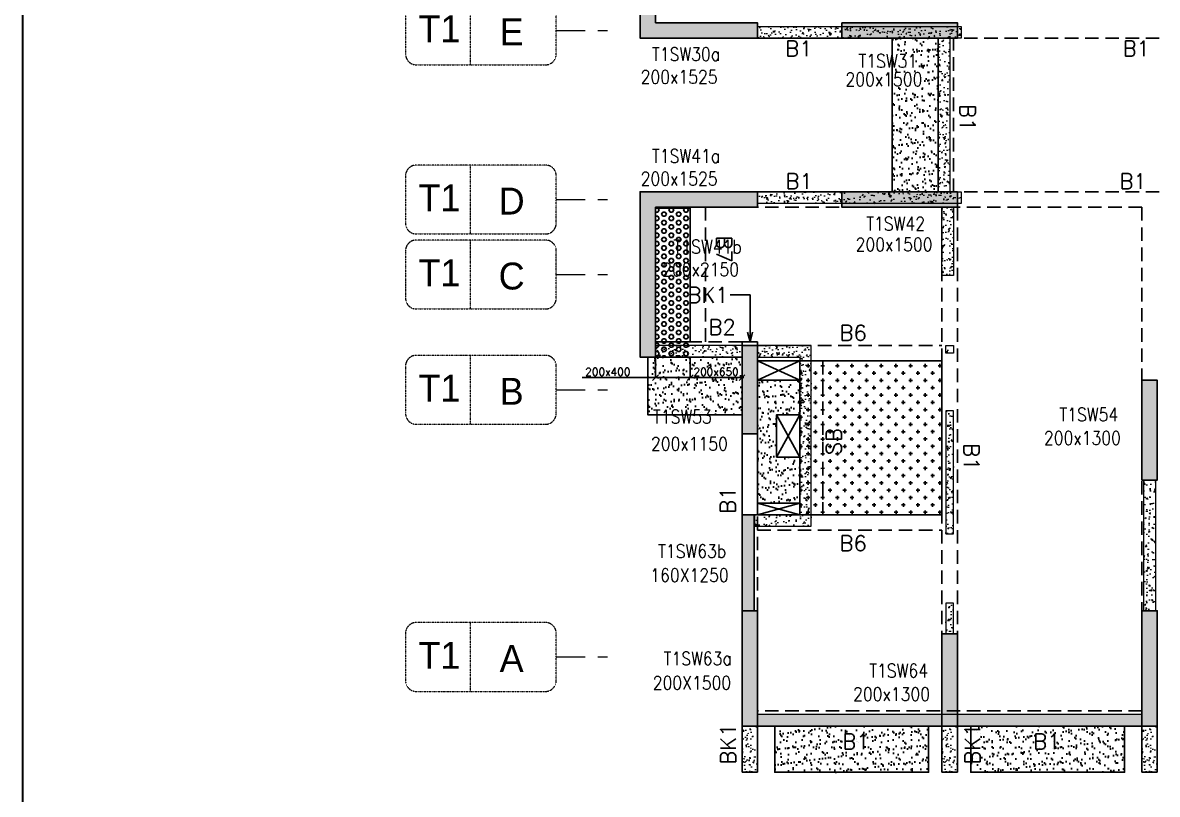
# Model space of a CAD drawing. Header units: millimetres. Extents: x 1078357 to 2594950, y -4969473 to -4636555.
# Drawn here: x 2156001 to 2170755, y -4674939 to -4664903 of the extents above; entities that cross this region are included whole.
import ezdxf
from ezdxf.enums import TextEntityAlignment as Align

# ---------------------------------------------------------------- set-up
doc = ezdxf.new("R2010")
doc.units = ezdxf.units.MM
doc.header["$PDMODE"] = 35
for name, pattern in [('CENTER', [2, 1.25, -0.25, 0.25, -0.25]), ('CONTINOUS', [0]), ('DGN STYLE 7', [8.34, 3.75, -1.67, 1.25, -1.67]), ('HIDDEN', [0.375, 0.25, -0.125]), ('New Retail block$0$CONTINOUS', [0])]:
    doc.linetypes.add(name, pattern=pattern)
doc.layers.get('0').update_dxf_attribs({"lineweight": 0})
doc.layers.get('Defpoints').update_dxf_attribs({"lineweight": 0})
for name, color, linetype, lineweight in [('A-_ANOTDIMA_D-', 6, 'Continuous', 13), ('A-_ANOTGRID_E-', 8, 'DGN STYLE 7', 13), ('Boundary', 40, 'Continuous', 30), ('COL. NO.', 30, 'Continuous', 25), ('COL. SIZE', 7, 'Continuous', 25), ('DIM', 9, 'Continuous', 25), ('GRID LINE', 8, 'Continuous', 0), ('HATCH', 8, 'Continuous', 30), ('S-NON STR RCC WALL', 8, 'Continuous', 0)]:
    doc.layers.add(name, color=color, linetype=linetype, lineweight=lineweight)
for name, color, linetype in [('B-200x325', 201, 'HIDDEN'), ('B-200x375', 41, 'HIDDEN'), ('B-200x400', 44, 'HIDDEN'), ('B-200x650', 241, 'HIDDEN'), ('B-300xSLAB THK.', 151, 'Continuous'), ('BK1-200x650', 241, 'HIDDEN'), ('DC BEAM NO.', 7, 'Continuous'), ('DROP SLAB', 8, 'Continuous'), ('S-COLUMN_SHEAR WALL', 1, 'Continuous'), ('S-PROJECTION', 54, 'New Retail block$0$CONTINOUS'), ('SLAB FOLD', 8, 'Continuous')]:
    doc.layers.add(name, color=color, linetype=linetype)
doc.styles.add('Roman', font='romans')
doc.styles.add('ROMANS', font='romans.shx', dxfattribs={"width": 0.85})
doc.styles.get("Standard").update_dxf_attribs({"font": 'Adani Regular.ttf', "height": 500})
doc.dimstyles.new('HARESH', dxfattribs={"dimtxt": 150, "dimasz": 75, "dimexe": 0, "dimexo": 0, "dimgap": 25, "dimtad": 1, "dimdec": 0, "dimdsep": 46, "dimtxsty": 'Roman', "dimblk": 'OBLIQUE', "dimcen": 225, "dimdle": 25, "dimclrd": 2, "dimclre": 2, "dimclrt": 7, "dimadec": 8, "dimazin": 1, "dimtfac": 1, "dimtdec": 0, "dimtmove": 0, "dimatfit": 0, "dimfxl": 1, "dimlwd": -1, "dimlwe": -1, "dimarcsym": 0})
pattern_1 = [(50, (-4174040.86, 23111537.25), (182.184669, -15.9390855), [19.05, -209.55]), (355, (-4174040.86, 23111537.25), (-35.2434214, 191.0568452), [15.24, -167.6405842]), (100.4514447, (-4174025.68, 23111535.92), (146.9412471, 175.1177519), [16.1900088, -178.0902446]), (46.1842, (-4174040.86, 23111588.05), (271.0790409, -42.042328), [28.575, -314.325]), (96.6355576, (-4174018.27, 23111584.54), (237.404134, 247.4261246), [24.2850231, -267.1356082]), (351.1841512, (-4174040.86, 23111588.05), (237.404134, 247.4261246), [22.859967, -251.459732]), (21, (-4174015.46, 23111575.35), (151.6143913, -102.2651982), [19.05, -209.55]), (326, (-4174015.46, 23111575.35), (61.8020283, 184.1879661), [15.24, -167.64]), (71.451445, (-4174002.83, 23111566.83), (213.4164193, 81.9227689), [16.1900088, -178.0899376]), (37.5, (-4174040.86, 23111537.25), (3.08860325, 84.55503887), [0, -165.608, 0, -170.18, 0, -168.275]), (7.5, (-4174040.86, 23111537.25), (66.8196625, 100.18057482), [0, -97.028, 0, -161.798, 0, -64.135]), (327.5, (-4174097.5, 23111537.25), (135.59059517, -5.728744), [0, -63.5, 0, -198.12, 0, -262.89]), (317.5, (-4174122.9, 23111537.25), (148.1291814, 25.42649103), [0, -82.55, 0, -131.572, 0, -186.69])]

# ---------------------------------------------------------------- blocks, each defined once
blk = doc.blocks.new('_Oblique')
at = {"color": 0, "linetype": 'ByBlock', "lineweight": -2}
blk.add_line((-0.5, -0.5), (0.5, 0.5), dxfattribs=at)
blk = doc.blocks.new('*D1584')
at = {"layer": 'Defpoints', "color": 0, "ltscale": 700, "transparency": 16777216}
for p in [(2164230, -4669253, 0), (2164680, -4669253, 0), (2164230, -4669519)]:
    blk.add_point(p, dxfattribs=at)
at = {"layer": 'DIM', "color": 2, "ltscale": 700, "transparency": 16777216}
for p, q in [((2164230, -4669253), (2164230, -4669519)), ((2164680, -4669253), (2164680, -4669519)), ((2163274, -4669519), (2164230, -4669519)), ((2164230, -4669519), (2164155, -4669519)), ((2164680, -4669519), (2164230, -4669519)), ((2164680, -4669519), (2164230, -4669519)), ((2164680, -4669519), (2164755, -4669519))]:
    blk.add_line(p, q, dxfattribs=at)
at = {"layer": 'DIM', "color": 2, "ltscale": 700, "transparency": 16777216, "xscale": 75, "yscale": 75, "zscale": 75}
blk.add_blockref('_Oblique', (2164230, -4669519), dxfattribs=at)
at = {"layer": 'DIM', "color": 2, "ltscale": 700, "transparency": 16777216, "xscale": 75, "yscale": 75, "zscale": 75, "rotation": 180}
blk.add_blockref('_Oblique', (2164680, -4669519), dxfattribs=at)
at = {"layer": 'DIM', "color": 7, "ltscale": 700, "transparency": 16777216, "insert": (2163610, -4669444), "char_height": 150, "attachment_point": 5, "style": 'Roman'}
blk.add_mtext('{\\H0.666667x;200x400}', dxfattribs=at)
blk = doc.blocks.new('*D1585')
at = {"layer": 'Defpoints', "color": 0, "ltscale": 700, "transparency": 16777216}
for p in [(2164680, -4669253), (2165355, -4669253, 0), (2165355, -4669519)]:
    blk.add_point(p, dxfattribs=at)
at = {"layer": 'DIM', "color": 2, "ltscale": 700, "transparency": 16777216}
for p, q in [((2164680, -4669253), (2164680, -4669519)), ((2165355, -4669253), (2165355, -4669519)), ((2164655, -4669519), (2165380, -4669519))]:
    blk.add_line(p, q, dxfattribs=at)
at = {"layer": 'DIM', "color": 2, "ltscale": 700, "transparency": 16777216, "xscale": 75, "yscale": 75, "zscale": 75, "rotation": 180}
blk.add_blockref('_Oblique', (2164680, -4669519), dxfattribs=at)
at = {"layer": 'DIM', "color": 2, "ltscale": 700, "transparency": 16777216, "xscale": 75, "yscale": 75, "zscale": 75}
blk.add_blockref('_Oblique', (2165355, -4669519), dxfattribs=at)
at = {"layer": 'DIM', "color": 7, "ltscale": 700, "transparency": 16777216, "insert": (2165017, -4669444), "char_height": 150, "attachment_point": 5, "style": 'Roman'}
blk.add_mtext('{\\H0.666667x;200x650}', dxfattribs=at)
blk = doc.blocks.new('G$CD63B60BD')
at = {"layer": 'COL. NO.', "linetype": 'Continuous', "style": 'ROMANS', "width": 0.85}
for s, p in [('T1SW30a', (-1171, 8653, -320)), ('T1SW31', (1514, 8565, -320)), ('T1SW41a', (-1171, 7329, -320)), ('T1SW42', (1615, 6449, -320)), ('T1SW41b', (-891, 6149, -320)), ('T1SW54', (4127, 3966, -320)), ('T1SW53', (-1158, 3938, -320)), ('T1SW63b', (-1092, 2189, 0)), ('T1SW63a', (-1020, 792, 0)), ('T1SW64', (1654, 634, -320))]:
    blk.add_text(s, height=175, dxfattribs=at).set_placement(p)
at = {"layer": 'COL. SIZE', "linetype": 'Continuous', "style": 'ROMANS', "width": 0.85}
for s, p in [('200x1525', (-1318, 8357, -320)), ('200x1500', (1345, 8325, -320)), ('200x1525', (-1318, 7033, -320)), ('200x1500', (1477, 6177, -320)), ('200x2150', (-1039, 5853, -320)), ('200x1300', (3926, 3661, -320)), ('200x1150', (-1184, 3585, -320)), ('160X1250', (-1193, 1876, 0)), ('200X1500', (-1161, 475, 0)), ('200x1300', (1444, 329, -320))]:
    blk.add_text(s, height=175, dxfattribs=at).set_placement(p)
blk = doc.blocks.new('Tower grid nomenclature-ex')
at = {"layer": 'A-_ANOTGRID_E-'}
blk.add_lwpolyline([(-1250, -600), (1750, -600, 0.414214), (2000, -350), (2000, 750, 0.414214), (1750, 1000), (-1250, 1000, 0.414214), (-1500, 750), (-1500, -350, 0.414214)], format="xyb", close=True, dxfattribs=at)
blk.add_lwpolyline([(0, 1000), (0, -600)], dxfattribs=at)
at = {"layer": 'A-_ANOTGRID_E-', "flags": 8}
for p in [(-1235, 400), (1788, 400)]:
    blk.add_attdef('GRID', text='', height=625, dxfattribs=at).set_placement(p, align=Align.MIDDLE_CENTER)
blk = doc.blocks.new('T1')
at = {"layer": 'GRID LINE', "linetype": 'DGN STYLE 7', "ltscale": 100, "elevation": 0}
for points in [[(37120, -40093), (37927, -40093)], [(37120, -42293), (37927, -42293)], [(37120, -43268), (37927, -43268)], [(37120, -44768), (37927, -44768)], [(37120, -48243), (37927, -48243)]]:
    blk.add_lwpolyline(points, dxfattribs=at)
at = {"layer": 'GRID LINE'}
ref = blk.add_blockref('Tower grid nomenclature-ex', (36000, -40205, 0), dxfattribs=dict(at, xscale=0.56, yscale=0.56, zscale=0.56))
ref.add_attrib('GRID', 'E', dxfattribs={"layer": 'A-_ANOTGRID_E-', "height": 350}).set_placement((36540, -40113, 0), align=Align.MIDDLE_CENTER)
ref.add_attrib('GRID', 'T1', dxfattribs={"layer": 'A-_ANOTGRID_E-', "height": 350}).set_placement((35601, -40072, 0), align=Align.MIDDLE_CENTER)
ref = blk.add_blockref('Tower grid nomenclature-ex', (36000, -42405, 0), dxfattribs=dict(at, xscale=0.56, yscale=0.56, zscale=0.56))
ref.add_attrib('GRID', 'D', dxfattribs={"layer": 'A-_ANOTGRID_E-', "height": 350}).set_placement((36540, -42313, 0), align=Align.MIDDLE_CENTER)
ref.add_attrib('GRID', 'T1', dxfattribs={"layer": 'A-_ANOTGRID_E-', "height": 350}).set_placement((35601, -42272, 0), align=Align.MIDDLE_CENTER)
ref = blk.add_blockref('Tower grid nomenclature-ex', (36000, -43380, 0), dxfattribs=dict(at, xscale=0.56, yscale=0.56, zscale=0.56))
ref.add_attrib('GRID', 'C', dxfattribs={"layer": 'A-_ANOTGRID_E-', "height": 350}).set_placement((36540, -43288, 0), align=Align.MIDDLE_CENTER)
ref.add_attrib('GRID', 'T1', dxfattribs={"layer": 'A-_ANOTGRID_E-', "height": 350}).set_placement((35601, -43247, 0), align=Align.MIDDLE_CENTER)
ref = blk.add_blockref('Tower grid nomenclature-ex', (36000, -44880, 0), dxfattribs=dict(at, xscale=0.56, yscale=0.56, zscale=0.56))
ref.add_attrib('GRID', 'B', dxfattribs={"layer": 'A-_ANOTGRID_E-', "height": 350}).set_placement((36540, -44788, 0), align=Align.MIDDLE_CENTER)
ref.add_attrib('GRID', 'T1', dxfattribs={"layer": 'A-_ANOTGRID_E-', "height": 350}).set_placement((35601, -44747, 0), align=Align.MIDDLE_CENTER)
ref = blk.add_blockref('Tower grid nomenclature-ex', (36000, -48355, 0), dxfattribs=dict(at, xscale=0.56, yscale=0.56, zscale=0.56))
ref.add_attrib('GRID', 'A', dxfattribs={"layer": 'A-_ANOTGRID_E-', "height": 350}).set_placement((36540, -48263, 0), align=Align.MIDDLE_CENTER)
ref.add_attrib('GRID', 'T1', dxfattribs={"layer": 'A-_ANOTGRID_E-', "height": 350}).set_placement((35601, -48222, 0), align=Align.MIDDLE_CENTER)

msp = doc.modelspace()

# ---------------------------------------------------------------- hatches: boundary and pattern name
at = {"layer": 'DROP SLAB'}
h = msp.add_hatch(dxfattribs=at)
h.set_pattern_fill('CROSS', color=8, scale=15, angle=0.03079)
h.set_pattern_definition([(180.03079016, (-12071309.27, 56219745.77), (-95.19879988, -95.30117261), [47.625, -142.875]), (270.03079016, (-12071333.09, 56219769.57), (95.30117261, -95.19879988), [47.625, -142.875])])
h.paths.add_polyline_path([(2166104.6, -4669302.5), (2167954.6, -4669302.5), (2167954.6, -4671302.3), (2166104.6, -4671302.3)])
at = {"layer": 'HATCH'}
h = msp.add_hatch(dxfattribs=at)
h.set_pattern_fill('AR-SAND', color=8, scale=3, angle=179.97015)
h.set_pattern_definition([(37.4701541, (-1749778.22, 14016186.82), (-4.72361136, 146.8264517), [0, -115.824, 0, -129.54, 0, -123.825]), (7.4701541, (-1749778.22, 14016186.82), (134.9689868, 214.9772528), [0, -62.484, 0, -104.394, 0, -40.005]), (327.4701541, (-1749871.94, 14016186.87), (237.2979035, 0.3075449), [0, -38.1, 0, -137.16, 0, -179.07]), (317.4701541, (-1749871.94, 14016186.87), (229.1017424, 66.759465), [0, -19.05, 0, -89.916, 0, -102.87])])
h.paths.add_polyline_path([(2167905, -4665102.6), (2167305, -4665102.6), (2167305, -4667102.6), (2167905, -4667102.6)])
h = msp.add_hatch(dxfattribs=at)
h.set_pattern_fill('AR-SAND', color=8, scale=3, angle=179.97015)
h.set_pattern_definition([(37.4701541, (-1760278.33, 14013436.91), (-4.72361136, 146.8264517), [0, -115.824, 0, -129.54, 0, -123.825]), (7.4701541, (-1760278.33, 14013436.9), (134.9689868, 214.9772528), [0, -62.484, 0, -104.394, 0, -40.005]), (327.4701541, (-1760372.05, 14013436.96), (237.2979035, 0.3075449), [0, -38.1, 0, -137.16, 0, -179.07]), (317.4701541, (-1760372.05, 14013436.96), (229.1017424, 66.759465), [0, -19.05, 0, -89.916, 0, -102.87])])
h.paths.add_polyline_path([(2165354.9, -4669252.5), (2164129.6, -4669252.5), (2164129.6, -4670002.5), (2165354.9, -4670002.5)])
h = msp.add_hatch(dxfattribs=at)
h.set_pattern_fill('AR-SAND', color=8, scale=3, angle=180.02985)
h.set_pattern_definition([(37.47015413, (-2856278.36, 18697456.11), (-4.72361136, 146.8264517), [0, -115.824, 0, -129.54, 0, -123.825]), (7.4701541, (-2856278.36, 18697456.11), (134.9689868, 214.9772528), [0, -62.484, 0, -104.394, 0, -40.005]), (327.4701541, (-2856372.09, 18697456.16), (237.2979035, 0.3075449), [0, -38.1, 0, -137.16, 0, -179.07]), (317.4701541, (-2856372.09, 18697456.16), (229.1017424, 66.759465), [0, -19.05, 0, -89.916, 0, -102.87])])
h.paths.add_polyline_path([(2165554.6, -4671152.5), (2166104.6, -4671152.5), (2166104.6, -4670552.5), (2165804.6, -4670552.5), (2165804.6, -4670002.5), (2166104.6, -4670002.6), (2166104.6, -4669552.5), (2165554.6, -4669552.5)])
h = msp.add_hatch(dxfattribs=at)
h.set_pattern_fill('AR-SAND', color=8, scale=3, angle=179.97015)
h.set_pattern_definition([(37.47015413, (-2849752.94, 18697456.1), (-4.72361136, 146.8264517), [0, -115.824, 0, -129.54, 0, -123.825]), (7.4701541, (-2849752.94, 18697456.1), (134.9689868, 214.9772528), [0, -62.484, 0, -104.394, 0, -40.005]), (327.4701541, (-2849846.67, 18697456.14), (237.2979035, 0.3075449), [0, -38.1, 0, -137.16, 0, -179.07]), (317.4701541, (-2849846.67, 18697456.14), (229.1017424, 66.759465), [0, -19.05, 0, -89.916, 0, -102.87])])
h.paths.add_polyline_path([(2167780, -4674052.5), (2165780, -4674052.5), (2165780, -4674652.5), (2167780, -4674652.5)])
h = msp.add_hatch(dxfattribs=at)
h.set_pattern_fill('AR-SAND', color=8, scale=3, angle=179.97015)
h.set_pattern_definition([(37.47015413, (-2852302.94, 18697456.1), (-4.72361136, 146.8264517), [0, -115.824, 0, -129.54, 0, -123.825]), (7.4701541, (-2852302.94, 18697456.1), (134.9689868, 214.9772528), [0, -62.484, 0, -104.394, 0, -40.005]), (327.4701541, (-2852396.67, 18697456.14), (237.2979035, 0.3075449), [0, -38.1, 0, -137.16, 0, -179.07]), (317.4701541, (-2852396.67, 18697456.14), (229.1017424, 66.759465), [0, -19.05, 0, -89.916, 0, -102.87])])
h.paths.add_polyline_path([(2170330, -4674052.5), (2168330, -4674052.5), (2168330, -4674652.5), (2170330, -4674652.5)])
at = {"layer": 'S-COLUMN_SHEAR WALL', "lineweight": 25, "extrusion": (1.00316e-06, 1.91639e-11, 1)}
h = msp.add_hatch(color=1, dxfattribs=at)
h.dxf.hatch_style = 1
h.paths.add_polyline_path([(2164229.6, -4664902.5), (2165554.6, -4664902.5), (2165554.6, -4665102.5), (2164029.6, -4665102.5), (2164029.6, -4662952.5), (2164229.6, -4662952.5)])
at = {"layer": 'S-COLUMN_SHEAR WALL', "lineweight": 25}
h = msp.add_hatch(color=1, dxfattribs=at)
h.dxf.hatch_style = 1
h.paths.add_polyline_path([(2166654.6, -4664902.5), (2168154.6, -4664902.5), (2168154.6, -4665102.5), (2166654.6, -4665102.5)])
at = {"layer": 'S-COLUMN_SHEAR WALL', "lineweight": 25, "extrusion": (1.00316e-06, -2.11765e-11, 1)}
h = msp.add_hatch(color=1, dxfattribs=at)
h.dxf.hatch_style = 1
h.paths.add_polyline_path([(2164229.6, -4667302.5), (2165554.6, -4667302.5), (2165554.6, -4667102.5), (2164029.6, -4667102.5), (2164029.6, -4669252.5), (2164229.6, -4669252.5)])
at = {"layer": 'S-COLUMN_SHEAR WALL', "lineweight": 25}
h = msp.add_hatch(color=1, dxfattribs=at)
h.dxf.hatch_style = 1
h.paths.add_polyline_path([(2166654.6, -4667102.5), (2168154.6, -4667102.5), (2168154.6, -4667302.5), (2166654.6, -4667302.5)])
at = {"layer": 'S-COLUMN_SHEAR WALL', "lineweight": 25, "extrusion": (1.00316e-06, -2.11765e-11, 1)}
h = msp.add_hatch(color=1, dxfattribs=at)
h.dxf.hatch_style = 1
h.paths.add_polyline_path([(2165554.6, -4669102.5), (2165354.6, -4669102.5), (2165354.6, -4670252.5), (2165554.6, -4670252.5)])
h = msp.add_hatch(color=1, dxfattribs=at)
h.dxf.hatch_style = 1
h.paths.add_polyline_path([(2170754.6, -4669552.5), (2170554.6, -4669552.5), (2170554.6, -4670852.5), (2170754.6, -4670852.5)])
at = {"layer": 'S-COLUMN_SHEAR WALL', "lineweight": 25, "extrusion": (-1.00316e-06, -1.91639e-11, 1)}
h = msp.add_hatch(color=1, dxfattribs=at)
h.dxf.hatch_style = 1
h.paths.add_polyline_path([(2170554.6, -4669552.5), (2170754.6, -4669552.5), (2170754.6, -4670852.5), (2170554.6, -4670852.5)])
at = {"layer": 'S-COLUMN_SHEAR WALL', "lineweight": 25, "extrusion": (1.00316e-06, -2.11765e-11, 1)}
h = msp.add_hatch(color=1, dxfattribs=at)
h.dxf.hatch_style = 1
h.paths.add_polyline_path([(2165514.6, -4672552.5), (2165354.6, -4672552.5), (2165354.6, -4671302.3), (2165514.6, -4671302.3)])
h = msp.add_hatch(color=1, dxfattribs=at)
h.dxf.hatch_style = 1
h.paths.add_polyline_path([(2165554.6, -4674052.5), (2165354.6, -4674052.5), (2165354.6, -4672552.5), (2165554.6, -4672552.5)])
at = {"layer": 'S-COLUMN_SHEAR WALL', "lineweight": 25, "extrusion": (-1.00316e-06, -1.91639e-11, 1)}
h = msp.add_hatch(color=1, dxfattribs=at)
h.dxf.hatch_style = 1
h.paths.add_polyline_path([(2170554.6, -4674052.5), (2170754.6, -4674052.5), (2170754.6, -4672552.5), (2170554.6, -4672552.5)])
at = {"layer": 'S-COLUMN_SHEAR WALL', "lineweight": 25, "extrusion": (1.00316e-06, -2.11765e-11, 1)}
h = msp.add_hatch(color=1, dxfattribs=at)
h.dxf.hatch_style = 1
h.paths.add_polyline_path([(2170754.6, -4674052.5), (2170554.6, -4674052.5), (2170554.6, -4672552.5), (2170754.6, -4672552.5)])
at = {"layer": 'S-COLUMN_SHEAR WALL', "lineweight": 25}
h = msp.add_hatch(color=1, dxfattribs=at)
h.dxf.hatch_style = 1
h.paths.add_polyline_path([(2168154.6, -4672852.5), (2168154.6, -4674052.5), (2167954.6, -4674052.5), (2167954.6, -4672852.5)])
at = {"layer": 'S-NON STR RCC WALL'}
h = msp.add_hatch(dxfattribs=at)
h.set_pattern_fill('AR-CONC', color=256, angle=180)
h.set_pattern_definition([(50, (-3083880.89, 18427518.05), (182.184669, -15.9390855), [19.05, -209.55]), (355, (-3083880.9, 18427518.05), (-35.2434214, 191.0568452), [15.24, -167.6405842]), (100.4514447, (-3083865.7, 18427516.72), (146.9412471, 175.1177519), [16.1900088, -178.0902446]), (46.1842, (-3083880.9, 18427568.85), (271.0790409, -42.042328), [28.575, -314.325]), (96.6355576, (-3083858.3, 18427565.35), (237.404134, 247.4261246), [24.285023, -267.135608]), (351.1841512, (-3083880.9, 18427568.85), (237.404134, 247.4261246), [22.859967, -251.459732]), (21, (-3083855.49, 18427556.15), (151.6143913, -102.2651982), [19.05, -209.55]), (326, (-3083855.5, 18427556.15), (61.8020283, 184.1879661), [15.24, -167.64]), (71.451445, (-3083842.86, 18427547.63), (213.4164193, 81.9227689), [16.1900088, -178.0899376]), (37.5, (-3083880.89, 18427518.05), (3.08860325, 84.55503887), [0, -165.608, 0, -170.18, 0, -168.275]), (7.5, (-3083880.89, 18427518.05), (66.8196625, 100.18057482), [0, -97.028, 0, -161.798, 0, -64.135]), (327.5, (-3083937.53, 18427518.05), (135.59059517, -5.728744), [0, -63.5, 0, -198.12, 0, -262.89]), (317.5, (-3083962.93, 18427518.05), (148.1291814, 25.42649103), [0, -82.55, 0, -131.572, 0, -186.69])])
h.paths.add_polyline_path([(2165555, -4665102.5), (2165555, -4664952.5), (2168205, -4664952.5), (2168205, -4665102.5), (2168055, -4665102.5), (2168055, -4667102.5), (2168205, -4667102.5), (2168205, -4667252.5), (2165555, -4667252.5), (2165555, -4667102.5), (2167905, -4667102.5), (2167905, -4665102.5)])
h = msp.add_hatch(dxfattribs=at)
h.set_pattern_fill('AR-CONC', color=256, angle=180)
h.set_pattern_definition([(50, (-5283580.34, 27792266.4), (182.184669, -15.93908554), [19.05, -209.55]), (355, (-5283580.34, 27792266.4), (-35.2434214, 191.0568452), [15.24, -167.6405842]), (100.4514447, (-5283565.16, 27792265.08), (146.9412471, 175.1177519), [16.1900088, -178.0902446]), (46.1842, (-5283580.34, 27792317.2), (271.0790409, -42.042328), [28.575, -314.325]), (96.6355576, (-5283557.75, 27792313.7), (237.404134, 247.4261246), [24.2850231, -267.1356082]), (351.1841512, (-5283580.34, 27792317.2), (237.404134, 247.4261246), [22.859967, -251.459732]), (21, (-5283554.94, 27792304.5), (151.6143913, -102.2651982), [19.05, -209.55]), (326, (-5283554.94, 27792304.5), (61.8020283, 184.1879661), [15.24, -167.64]), (71.451445, (-5283542.31, 27792295.98), (213.4164193, 81.9227689), [16.1900088, -178.0899376]), (37.5, (-5283580.343, 27792266.405), (3.08860325, 84.55503887), [0, -165.608, 0, -170.18, 0, -168.275]), (7.5, (-5283580.34, 27792266.405), (66.8196625, 100.18057482), [0, -97.028, 0, -161.798, 0, -64.135]), (327.5, (-5283636.985, 27792266.405), (135.59059517, -5.72874399), [0, -63.5, 0, -198.12, 0, -262.89]), (317.5, (-5283662.39, 27792266.4), (148.1291814, 25.42649103), [0, -82.55, 0, -131.572, 0, -186.69])])
h.paths.add_polyline_path([(2167955, -4667302.5), (2168105, -4667302.5), (2168105, -4668192.5), (2167955, -4668192.5)])
h = msp.add_hatch(dxfattribs=at)
h.set_pattern_fill('AR-CONC', color=256, angle=180)
h.set_pattern_definition(pattern_1)
h.paths.add_polyline_path([(2164230.1, -4669252.3), (2165355.1, -4669252.3), (2165355.1, -4669102.3), (2164230.1, -4669102.3)])
h = msp.add_hatch(dxfattribs=at)
h.set_pattern_fill('AR-CONC', color=256, angle=180)
h.set_pattern_definition(pattern_1)
h.paths.add_polyline_path([(2166255.1, -4671452.3), (2166255.1, -4669102.3), (2165555.1, -4669102.3), (2165555.1, -4669252.3), (2166105.1, -4669252.3), (2166105.1, -4671302.3), (2165505.1, -4671302.3), (2165505.1, -4671302.3), (2165515.1, -4671302.3), (2165515.1, -4671452.3)])
h = msp.add_hatch(dxfattribs=at)
h.set_pattern_fill('AR-CONC', color=256, angle=180)
h.set_pattern_definition([(50, (3265279.36, -9578126.76), (182.184669, -15.9390855), [19.05, -209.55]), (355, (3265279.36, -9578126.76), (-35.2434214, 191.056845), [15.24, -167.640584]), (100.4514447, (3265294.54, -9578128.1), (146.941247, 175.117752), [16.190009, -178.0902446]), (46.1842, (3265279.36, -9578075.96), (271.079041, -42.042328), [28.575, -314.325]), (96.6355576, (3265301.95, -9578079.47), (237.404134, 247.426125), [24.285023, -267.135608]), (351.184151, (3265279.36, -9578075.96), (237.404134, 247.426125), [22.859967, -251.459732]), (21, (3265304.76, -9578088.66), (151.6143913, -102.265198), [19.05, -209.55]), (326, (3265304.76, -9578088.66), (61.802028, 184.187966), [15.24, -167.64]), (71.451445, (3265317.4, -9578097.19), (213.416419, 81.922769), [16.190009, -178.0899376]), (37.5, (3265279.36, -9578126.765), (3.08860325, 84.5550389), [0, -165.608, 0, -170.18, 0, -168.275]), (7.5, (3265279.36, -9578126.765), (66.8196625, 100.1805748), [0, -97.028, 0, -161.798, 0, -64.135]), (327.5, (3265222.72, -9578126.765), (135.5905952, -5.728744), [0, -63.5, 0, -198.12, 0, -262.89]), (317.5, (3265197.32, -9578126.76), (148.1291814, 25.426491), [0, -82.55, 0, -131.572, 0, -186.69])])
h.paths.add_polyline_path([(2168005, -4669102.5), (2168105, -4669102.5), (2168105, -4669202.5), (2168005, -4669202.5)])
h = msp.add_hatch(dxfattribs=at)
h.set_pattern_fill('AR-CONC', color=256, angle=180)
h.set_pattern_definition([(50, (3265292.57, -9576762.1), (182.184669, -15.9390855), [19.05, -209.55]), (355, (3265292.57, -9576762.1), (-35.2434214, 191.056845), [15.24, -167.640584]), (100.4514447, (3265307.76, -9576763.43), (146.941247, 175.117752), [16.190009, -178.0902446]), (46.1842, (3265292.57, -9576711.3), (271.079041, -42.042328), [28.575, -314.325]), (96.6355576, (3265315.16, -9576714.8), (237.404134, 247.426125), [24.285023, -267.135608]), (351.184151, (3265292.57, -9576711.3), (237.404134, 247.426125), [22.859967, -251.459732]), (21, (3265317.97, -9576724), (151.6143913, -102.265198), [19.05, -209.55]), (326, (3265317.97, -9576724), (61.802028, 184.187966), [15.24, -167.64]), (71.451445, (3265330.6, -9576732.52), (213.416419, 81.922769), [16.190009, -178.0899376]), (37.5, (3265292.573, -9576762.1), (3.08860325, 84.5550389), [0, -165.608, 0, -170.18, 0, -168.275]), (7.5, (3265292.57, -9576762.1), (66.8196625, 100.1805748), [0, -97.028, 0, -161.798, 0, -64.135]), (327.5, (3265235.93, -9576762.1), (135.5905952, -5.728744), [0, -63.5, 0, -198.12, 0, -262.89]), (317.5, (3265210.53, -9576762.1), (148.1291814, 25.426491), [0, -82.55, 0, -131.572, 0, -186.69])])
h.paths.add_polyline_path([(2168005, -4671552.5), (2168105, -4671552.5), (2168105, -4669952.5), (2168005, -4669952.5)])
at = {"layer": 'S-NON STR RCC WALL', "ltscale": 700}
h = msp.add_hatch(dxfattribs=at)
h.set_pattern_fill('AR-CONC', color=256)
h.set_pattern_definition([(50, (1037463.52, -216990.15), (182.184669, -15.9390855), [19.05, -209.55]), (355, (1037463.52, -216990.15), (-35.2434214, 191.056845), [15.24, -167.640584]), (100.4514447, (1037478.7, -216991.48), (146.941247, 175.117752), [16.190009, -178.0902446]), (46.1842, (1037463.52, -216939.35), (271.079041, -42.042328), [28.575, -314.325]), (96.6355576, (1037486.1, -216942.86), (237.404134, 247.426125), [24.285023, -267.135608]), (351.184151, (1037463.52, -216939.35), (237.404134, 247.426125), [22.859967, -251.459732]), (21, (1037488.92, -216952.05), (151.6143913, -102.265198), [19.05, -209.55]), (326, (1037488.92, -216952.05), (61.802028, 184.187966), [15.24, -167.64]), (71.451445, (1037501.56, -216960.57), (213.416419, 81.922769), [16.190009, -178.0899376]), (37.5, (1037463.52, -216990.15), (3.08860325, 84.5550389), [0, -165.608, 0, -170.18, 0, -168.275]), (7.5, (1037463.52, -216990.15), (66.8196625, 100.1805748), [0, -97.028, 0, -161.798, 0, -64.135]), (327.5, (1037406.88, -216990.15), (135.5905952, -5.728744), [0, -63.5, 0, -198.12, 0, -262.89]), (317.5, (1037381.48, -216990.15), (148.1291814, 25.426491), [0, -82.55, 0, -131.572, 0, -186.69])])
h.paths.add_polyline_path([(2170580, -4670852.5), (2170730, -4670852.5), (2170730, -4672552.5), (2170580, -4672552.5)])
at = {"layer": 'S-NON STR RCC WALL'}
h = msp.add_hatch(dxfattribs=at)
h.set_pattern_fill('AR-CONC', color=256, angle=180)
h.set_pattern_definition([(50, (2168067.86, -4892742.91), (182.18467, -15.93909), [19.05, -209.55]), (355, (2168067.86, -4892742.91), (-35.24342, 191.05685), [15.24, -167.64058]), (100.451445, (2168083.04, -4892744.24), (146.94125, 175.11775), [16.19001, -178.09024]), (46.1842, (2168067.86, -4892692.11), (271.07904, -42.04233), [28.575, -314.325]), (96.63556, (2168090.45, -4892695.62), (237.40413, 247.42612), [24.28502, -267.1356]), (351.18415, (2168067.86, -4892692.1), (237.40413, 247.42612), [22.85997, -251.45973]), (21, (2168093.26, -4892704.81), (151.61439, -102.2652), [19.05, -209.55]), (326, (2168093.26, -4892704.81), (61.80203, 184.18797), [15.24, -167.64]), (71.451445, (2168105.9, -4892713.33), (213.41642, 81.92277), [16.19001, -178.08994]), (37.5, (2168067.86, -4892742.91), (3.088603, 84.555039), [0, -165.608, 0, -170.18, 0, -168.275]), (7.5, (2168067.86, -4892742.91), (66.819663, 100.180575), [0, -97.028, 0, -161.798, 0, -64.135]), (327.5, (2168011.216, -4892742.91), (135.590595, -5.728744), [0, -63.5, 0, -198.12, 0, -262.89]), (317.5, (2167985.82, -4892742.91), (148.12918, 25.42649), [0, -82.55, 0, -131.572, 0, -186.69])])
h.paths.add_polyline_path([(2168005, -4672852.8), (2168105, -4672852.8), (2168105, -4672452.5), (2168005, -4672452.5)])
h = msp.add_hatch(dxfattribs=at)
h.set_pattern_fill('AR-CONC', color=256, angle=180)
h.set_pattern_definition([(50, (-5271265.58, 27795556.43), (182.184669, -15.93908554), [19.05, -209.55]), (355, (-5271265.58, 27795556.43), (-35.2434214, 191.0568452), [15.24, -167.6405842]), (100.4514447, (-5271250.4, 27795555.1), (146.9412471, 175.1177519), [16.1900088, -178.0902446]), (46.1842, (-5271265.58, 27795607.23), (271.0790409, -42.042328), [28.575, -314.325]), (96.6355576, (-5271242.99, 27795603.73), (237.404134, 247.4261246), [24.2850231, -267.1356082]), (351.1841512, (-5271265.58, 27795607.23), (237.404134, 247.4261246), [22.859967, -251.459732]), (21, (-5271240.18, 27795594.53), (151.6143913, -102.2651982), [19.05, -209.55]), (326, (-5271240.18, 27795594.53), (61.8020283, 184.1879661), [15.24, -167.64]), (71.451445, (-5271227.54, 27795586.01), (213.4164193, 81.9227689), [16.1900088, -178.0899376]), (37.5, (-5271265.576, 27795556.434), (3.08860325, 84.55503887), [0, -165.608, 0, -170.18, 0, -168.275]), (7.5, (-5271265.58, 27795556.43), (66.8196625, 100.18057482), [0, -97.028, 0, -161.798, 0, -64.135]), (327.5, (-5271322.22, 27795556.434), (135.59059517, -5.72874399), [0, -63.5, 0, -198.12, 0, -262.89]), (317.5, (-5271347.62, 27795556.43), (148.1291814, 25.42649103), [0, -82.55, 0, -131.572, 0, -186.69])])
h.paths.add_polyline_path([(2165558, -4674052.3), (2170555.1, -4674052.3), (2170555.1, -4673902.3), (2165558, -4673902.3)])
h = msp.add_hatch(dxfattribs=at)
h.set_pattern_fill('AR-CONC', color=256, angle=180)
h.set_pattern_definition([(50, (-7464817.38, 37565054.81), (182.184669, -15.93908554), [19.05, -209.55]), (355, (-7464817.38, 37565054.81), (-35.2434214, 191.0568452), [15.24, -167.6405842]), (100.4514447, (-7464802.2, 37565053.48), (146.9412471, 175.1177519), [16.1900088, -178.0902446]), (46.1842, (-7464817.38, 37565105.61), (271.0790409, -42.0423279), [28.575, -314.325]), (96.6355576, (-7464794.8, 37565102.1), (237.404134, 247.4261246), [24.2850231, -267.1356082]), (351.1841512, (-7464817.38, 37565105.6), (237.404134, 247.4261246), [22.859967, -251.459732]), (21, (-7464791.98, 37565092.91), (151.61439127, -102.2651982), [19.05, -209.55]), (326, (-7464791.98, 37565092.91), (61.80202835, 184.1879661), [15.24, -167.64]), (71.451445, (-7464779.34, 37565084.39), (213.4164193, 81.9227689), [16.1900088, -178.0899376]), (37.5, (-7464817.38, 37565054.81), (3.08860325, 84.55503887), [0, -165.608, 0, -170.18, 0, -168.275]), (7.5, (-7464817.38, 37565054.81), (66.81966251, 100.18057482), [0, -97.028, 0, -161.798, 0, -64.135]), (327.5, (-7464874.02, 37565054.81), (135.59059517, -5.72874399), [0, -63.5, 0, -198.12, 0, -262.89]), (317.5, (-7464899.42, 37565054.81), (148.1291814, 25.42649103), [0, -82.55, 0, -131.572, 0, -186.69])])
h.paths.add_polyline_path([(2165554.9, -4674052.5), (2165354.9, -4674052.5), (2165354.9, -4674652.5), (2165554.9, -4674652.5), (2165554.9, -4674652.5), (2165554.9, -4674052.6)], is_closed=False)
h = msp.add_hatch(dxfattribs=at)
h.set_pattern_fill('AR-CONC', color=256, angle=180)
h.set_pattern_definition([(50, (-7462217.36, 37565054.81), (182.184669, -15.93908554), [19.05, -209.55]), (355, (-7462217.36, 37565054.81), (-35.2434214, 191.0568452), [15.24, -167.6405842]), (100.4514447, (-7462202.18, 37565053.48), (146.9412471, 175.1177519), [16.1900088, -178.0902446]), (46.1842, (-7462217.36, 37565105.61), (271.0790409, -42.0423279), [28.575, -314.325]), (96.6355576, (-7462194.77, 37565102.1), (237.404134, 247.4261246), [24.2850231, -267.1356082]), (351.1841512, (-7462217.36, 37565105.6), (237.404134, 247.4261246), [22.859967, -251.459732]), (21, (-7462191.96, 37565092.91), (151.61439127, -102.2651982), [19.05, -209.55]), (326, (-7462191.96, 37565092.91), (61.80202835, 184.1879661), [15.24, -167.64]), (71.451445, (-7462179.32, 37565084.39), (213.4164193, 81.9227689), [16.1900088, -178.0899376]), (37.5, (-7462217.36, 37565054.81), (3.08860325, 84.55503887), [0, -165.608, 0, -170.18, 0, -168.275]), (7.5, (-7462217.36, 37565054.81), (66.81966251, 100.18057482), [0, -97.028, 0, -161.798, 0, -64.135]), (327.5, (-7462274, 37565054.81), (135.59059517, -5.72874399), [0, -63.5, 0, -198.12, 0, -262.89]), (317.5, (-7462299.4, 37565054.81), (148.1291814, 25.42649103), [0, -82.55, 0, -131.572, 0, -186.69])])
h.paths.add_polyline_path([(2168154.9, -4674052.5), (2167954.9, -4674052.5), (2167954.9, -4674652.5), (2168154.9, -4674652.5), (2168154.9, -4674652.5), (2168154.9, -4674052.6)], is_closed=False)
h = msp.add_hatch(dxfattribs=at)
h.set_pattern_fill('AR-CONC', color=256, angle=180)
h.set_pattern_definition([(50, (-7459617.36, 37565054.81), (182.184669, -15.93908554), [19.05, -209.55]), (355, (-7459617.36, 37565054.81), (-35.2434214, 191.0568452), [15.24, -167.6405842]), (100.4514447, (-7459602.18, 37565053.48), (146.9412471, 175.1177519), [16.1900088, -178.0902446]), (46.1842, (-7459617.36, 37565105.61), (271.0790409, -42.0423279), [28.575, -314.325]), (96.6355576, (-7459594.77, 37565102.1), (237.404134, 247.4261246), [24.2850231, -267.1356082]), (351.1841512, (-7459617.36, 37565105.6), (237.404134, 247.4261246), [22.859967, -251.459732]), (21, (-7459591.96, 37565092.91), (151.61439127, -102.2651982), [19.05, -209.55]), (326, (-7459591.96, 37565092.91), (61.80202835, 184.1879661), [15.24, -167.64]), (71.451445, (-7459579.32, 37565084.39), (213.4164193, 81.9227689), [16.1900088, -178.0899376]), (37.5, (-7459617.36, 37565054.81), (3.08860325, 84.55503887), [0, -165.608, 0, -170.18, 0, -168.275]), (7.5, (-7459617.36, 37565054.81), (66.81966251, 100.18057482), [0, -97.028, 0, -161.798, 0, -64.135]), (327.5, (-7459674, 37565054.81), (135.59059517, -5.72874399), [0, -63.5, 0, -198.12, 0, -262.89]), (317.5, (-7459699.4, 37565054.81), (148.1291814, 25.42649103), [0, -82.55, 0, -131.572, 0, -186.69])])
h.paths.add_polyline_path([(2170754.9, -4674052.5), (2170554.9, -4674052.5), (2170554.9, -4674652.5), (2170754.9, -4674652.5), (2170754.9, -4674652.5), (2170754.9, -4674052.6)], is_closed=False)
at = {"layer": 'SLAB FOLD', "ltscale": 1000}
h = msp.add_hatch(dxfattribs=at)
h.set_pattern_fill('HEX', color=8, scale=10, angle=180)
h.set_pattern_definition([(180, (-26394.65, 4891890.867), (-7e-15, -54.99261315), [31.75, -63.5]), (300, (-26394.65, 4891890.867), (47.625, 27.49630658), [31.75, -63.5]), (240, (-26426.4, 4891890.867), (47.625, -27.49630658), [31.75, -63.5])])
h.paths.add_polyline_path([(2164679.8, -4667313.1), (2164229.8, -4667313.1), (2164229.8, -4669252.3), (2164679.8, -4669252.3)])

# ---------------------------------------------------------------- linework, layer by layer
at = {"layer": 'B-200x325', "ltscale": 700}
for p, q in [((2165554.8, -4669102.5, 0), (2167954.6, -4669102.5, 0)), ((2165554.6, -4671502.3, 0), (2167954.6, -4671502.3, 0))]:
    msp.add_line(p, q, dxfattribs=at)
at = {"layer": 'B-200x325', "linetype": 'Continuous', "ltscale": 700}
for p, q in [((2165554.8, -4669302.5, 0), (2167954.6, -4669302.5, 0)), ((2165554.6, -4671302.3, 0), (2167954.6, -4671302.3, 0))]:
    msp.add_line(p, q, dxfattribs=at)
at = {"layer": 'B-200x375', "linetype": 'Continuous', "ltscale": 700}
msp.add_line((2164679.8, -4669052.5, 0), (2164679.8, -4667313.1, 0), dxfattribs=at)
at = {"layer": 'B-200x375', "ltscale": 700}
msp.add_line((2164879.8, -4669052.5, 0), (2164879.8, -4667302.5), dxfattribs=at)
at = {"layer": 'B-200x400', "linetype": 'HIDDEN', "ltscale": 500}
msp.add_line((2164679.8, -4669052.5, 0), (2164229.8, -4669052.5, 0), dxfattribs=at)
at = {"layer": 'B-200x400', "linetype": 'ByBlock', "ltscale": 500}
msp.add_line((2164679.8, -4669252.5, 0), (2164229.8, -4669252.5, 0), dxfattribs=at)
at = {"layer": 'B-200x650', "linetype": 'CONTINOUS', "ltscale": 700}
for p, q in [((2167905, -4665102.4, 0), (2165555, -4665102.4, 0)), ((2167905, -4667102.4, 0), (2167905, -4665102.4, 0)), ((2167905, -4667102.5, 0), (2165555, -4667102.5, 0)), ((2165355, -4669252.5, 0), (2164030, -4669252.5, 0)), ((2165354.6, -4669252.5, 0), (2164679.8, -4669252.5, 0)), ((2165355, -4672552.5, 0), (2165355, -4670252.5, 0)), ((2165354.9, -4674652.5, 0), (2165354.9, -4674052.5, 0)), ((2165554.9, -4674052.5, 0), (2165554.9, -4674652.5, 0)), ((2170555, -4674052.5, 0), (2165555, -4674052.5, 0)), ((2167954.9, -4674652.5, 0), (2167954.9, -4674052.5, 0)), ((2168154.9, -4674052.5, 0), (2168154.9, -4674652.5, 0)), ((2170554.9, -4674652.4, 0), (2170554.9, -4674052.4, 0)), ((2170754.9, -4674052.4, 0), (2170754.9, -4674652.4, 0)), ((2165554.9, -4674652.5, 0), (2165354.9, -4674652.5, 0)), ((2168154.9, -4674652.5, 0), (2167954.9, -4674652.5, 0)), ((2170754.9, -4674652.4, 0), (2170554.9, -4674652.4, 0))]:
    msp.add_line(p, q, dxfattribs=at)
at = {"layer": 'B-200x650', "linetype": 'HIDDEN', "ltscale": 700}
for p, q in [((2168105, -4667102.4, 0), (2168105, -4665102.4, 0)), ((2177079.6, -4665102.4, 0), (2168205, -4665102.4, 0)), ((2177079.6, -4667102.5, 0), (2168205, -4667102.5, 0)), ((2170555, -4667302.5, 0), (2165555, -4667302.5, 0)), ((2167955, -4667302.5, 0), (2167955, -4673752.5, 0)), ((2168155, -4667302.5, 0), (2168155, -4673752.5, 0)), ((2170555, -4667302.5, 0), (2170555, -4669552.5, 0)), ((2165355, -4669052.5, 0), (2164230, -4669052.5, 0)), ((2165354.6, -4669052.5, 0), (2164679.8, -4669052.5, 0)), ((2170555, -4669552.5, 0), (2170555, -4672552.5, 0)), ((2165555, -4672552.5, 0), (2165555, -4670252.5, 0)), ((2170555, -4673852.5, 0), (2165555, -4673852.5, 0))]:
    msp.add_line(p, q, dxfattribs=at)
at = {"layer": 'B-200x650', "ltscale": 700}
for p, q in [((2165354.6, -4670052.4, 0), (2165354.6, -4670052.4, 0)), ((2165355, -4670052.5, 0), (2165355, -4670052.5, 0)), ((2165354.6, -4670252.4, 0), (2165355.3, -4670252.4, 0)), ((2165355, -4670252.5, 0), (2165355.7, -4670252.5, 0))]:
    msp.add_line(p, q, dxfattribs=at)
at = {"layer": 'B-300xSLAB THK.', "linetype": 'HIDDEN', "ltscale": 700}
for p, q in [((2166104.5, -4669302.8, 0), (2166104.5, -4671302.6, 0)), ((2166404.5, -4669302.8, 0), (2166404.5, -4671302.6, 0))]:
    msp.add_line(p, q, dxfattribs=at)
at = {"layer": 'BK1-200x650', "linetype": 'Continuous', "ltscale": 700, "elevation": 0}
msp.add_lwpolyline([(2165555.1, -4669052.2), (2165355.1, -4669052.2), (2165355.1, -4669102.3), (2165555.1, -4669102.3)], close=True, dxfattribs=at)
at = {"layer": 'Boundary', "ltscale": 700, "elevation": 0}
msp.add_lwpolyline([(2156000.8, -4636994.1), (2260152.3, -4636994.1), (2260152.3, -4685834.5), (2156000.8, -4685834.5)], close=True, dxfattribs=at)
at = {"layer": 'DROP SLAB', "color": 3, "linetype": 'CONTINOUS', "ltscale": 500}
for p, q in [((2165554.6, -4669552.5), (2166104.6, -4669302.5, 0)), ((2166104.6, -4669552.5, 0), (2165554.8, -4669302.5, 0)), ((2165804.6, -4670552.5), (2166104.6, -4670002.5)), ((2165804.6, -4670002.5), (2166104.6, -4670552.5, 0)), ((2165554.6, -4671152.5, 0), (2166104.6, -4671302.3, 0)), ((2166104.6, -4671152.5, 0), (2165555.5, -4671302.3, 0))]:
    msp.add_line(p, q, dxfattribs=at)
at = {"layer": 'DROP SLAB', "color": 3, "linetype": 'CONTINOUS', "ltscale": 500, "elevation": 0}
for points in [[(2165554.8, -4669552.5), (2166104.6, -4669552.5), (2166104.6, -4669302.6), (2165554.8, -4669302.6)], [(2166104.6, -4669302.5), (2167954.6, -4669302.5), (2167954.6, -4671302.3), (2166104.6, -4671302.3)], [(2165804.6, -4670552.5), (2166104.6, -4670552.5), (2166104.6, -4670002.5), (2165804.6, -4670002.5)], [(2165554.6, -4671302.3), (2166104.6, -4671302.3), (2166104.6, -4671152.5), (2165554.6, -4671152.5)]]:
    msp.add_lwpolyline(points, close=True, dxfattribs=at)
at = {"layer": 'S-COLUMN_SHEAR WALL', "color": 1, "lineweight": 25, "extrusion": (1.00316e-06, 1.91639e-11, 1), "elevation": 2.2}
msp.add_lwpolyline([(2164229.6, -4664902.5), (2165554.6, -4664902.5), (2165554.6, -4665102.5), (2164029.6, -4665102.5), (2164029.6, -4662952.5), (2164229.6, -4662952.5), (2164229.6, -4664902.5)], dxfattribs=at)
at = {"layer": 'S-COLUMN_SHEAR WALL', "color": 1, "lineweight": 25, "elevation": 0}
for points in [[(2166654.6, -4664902.5), (2168154.6, -4664902.5), (2168154.6, -4665102.5), (2166654.6, -4665102.5)], [(2166654.6, -4667102.5), (2168154.6, -4667102.5), (2168154.6, -4667302.5), (2166654.6, -4667302.5)], [(2167954.6, -4672852.5), (2168154.6, -4672852.5), (2168154.6, -4674052.5), (2167954.6, -4674052.5)]]:
    msp.add_lwpolyline(points, close=True, dxfattribs=at)
at = {"layer": 'S-COLUMN_SHEAR WALL', "color": 1, "lineweight": 25, "extrusion": (1.00316e-06, -2.11765e-11, 1), "elevation": 2.2}
msp.add_lwpolyline([(2164229.6, -4667302.5), (2165554.6, -4667302.5), (2165554.6, -4667102.5), (2164029.6, -4667102.5), (2164029.6, -4669252.5), (2164229.6, -4669252.5), (2164229.6, -4667302.5)], dxfattribs=at)
for points in [[(2165554.6, -4669102.5), (2165354.6, -4669102.5), (2165354.6, -4670252.5), (2165554.6, -4670252.5)], [(2170754.6, -4669552.5), (2170554.6, -4669552.5), (2170554.6, -4670852.5), (2170754.6, -4670852.5)], [(2165514.6, -4672552.5), (2165354.6, -4672552.5), (2165354.6, -4671302.3), (2165514.6, -4671302.3)], [(2165554.6, -4674052.5), (2165354.6, -4674052.5), (2165354.6, -4672552.5), (2165554.6, -4672552.5)], [(2170754.6, -4674052.5), (2170554.6, -4674052.5), (2170554.6, -4672552.5), (2170754.6, -4672552.5)]]:
    msp.add_lwpolyline(points, close=True, dxfattribs=at)
at = {"layer": 'S-COLUMN_SHEAR WALL', "color": 1, "lineweight": 25, "extrusion": (-1.00316e-06, -1.91639e-11, 1), "elevation": -2.2}
for points in [[(2170554.6, -4669552.5), (2170754.6, -4669552.5), (2170754.6, -4670852.5), (2170554.6, -4670852.5)], [(2170554.6, -4674052.5), (2170754.6, -4674052.5), (2170754.6, -4672552.5), (2170554.6, -4672552.5)]]:
    msp.add_lwpolyline(points, close=True, dxfattribs=at)
at = {"layer": 'S-NON STR RCC WALL', "elevation": 0}
for points in [[(2165555, -4665102.5), (2165555, -4664952.5), (2168205, -4664952.5), (2168205, -4665102.5), (2168055, -4665102.5), (2168055, -4667102.5), (2168205, -4667102.5), (2168205, -4667252.5), (2165555, -4667252.5), (2165555, -4667102.5), (2167905, -4667102.5), (2167905, -4665102.5)], [(2164230.1, -4669252.3), (2165355.1, -4669252.3), (2165355.1, -4669102.3), (2164230.1, -4669102.3)], [(2166255.1, -4671452.3), (2166255.1, -4669102.3), (2165555.1, -4669102.3), (2165555.1, -4669252.3), (2166105.1, -4669252.3), (2166105.1, -4671302.3), (2165505.1, -4671302.3), (2165505.1, -4671302.3), (2165515.1, -4671302.3), (2165515.1, -4671452.3)], [(2168005, -4672852.8), (2168105, -4672852.8), (2168105, -4672452.5), (2168005, -4672452.5)], [(2165558, -4674052.3), (2170555.1, -4674052.3), (2170555.1, -4673902.3), (2165558, -4673902.3)]]:
    msp.add_lwpolyline(points, close=True, dxfattribs=at)
at = {"layer": 'S-NON STR RCC WALL', "ltscale": 700, "elevation": 0}
for points in [[(2167955, -4667302.5), (2168105, -4667302.5), (2168105, -4668192.5), (2167955, -4668192.5)], [(2168005, -4669102.5), (2168105, -4669102.5), (2168105, -4669202.5), (2168005, -4669202.5)], [(2168005, -4671552.5), (2168105, -4671552.5), (2168105, -4669952.5), (2168005, -4669952.5)], [(2170580, -4670852.5), (2170730, -4670852.5), (2170730, -4672552.5), (2170580, -4672552.5)]]:
    msp.add_lwpolyline(points, close=True, dxfattribs=at)
at = {"layer": 'S-PROJECTION'}
msp.add_line((2167305, -4665102.5, 0), (2167305, -4667102.5, 0), dxfattribs=at)
at = {"layer": 'S-PROJECTION', "elevation": 0}
for points in [[(2165354.9, -4669252.5), (2164129.6, -4669252.5), (2164129.6, -4670002.5), (2165354.9, -4670002.5)], [(2167780, -4674052.5), (2165780, -4674052.5), (2165780, -4674652.5), (2167780, -4674652.5)], [(2170330, -4674052.5), (2168330, -4674052.5), (2168330, -4674652.5), (2170330, -4674652.5)]]:
    msp.add_lwpolyline(points, close=True, dxfattribs=at)
at = {"layer": 'SLAB FOLD', "color": 8, "ltscale": 1000, "elevation": 0}
msp.add_lwpolyline([(2164679.8, -4667313.1), (2164229.8, -4667313.1), (2164229.8, -4669052.5), (2164679.8, -4669052.5)], close=True, dxfattribs=at)
msp.add_lwpolyline([(2165554.6, -4671152.5), (2166104.6, -4671152.5), (2166104.6, -4670552.5), (2165804.6, -4670552.5), (2165804.6, -4670002.5), (2166104.6, -4670002.6), (2166104.6, -4669552.5), (2165554.6, -4669552.5), (2165554.6, -4671152.5)], dxfattribs=at)

# ---------------------------------------------------------------- block references
at = {"layer": 'A-_ANOTDIMA_D-', "color": 2, "linetype": 'CENTER', "ltscale": 700}
msp.add_blockref('T1', (2125819, -4624909.8, 0), dxfattribs=at)
at = {"layer": 'A-_ANOTDIMA_D-', "color": 2, "ltscale": 700}
msp.add_blockref('G$CD63B60BD', (2165354.6, -4674052.5, 0), dxfattribs=at)

# ---------------------------------------------------------------- texts
at = {"layer": 'B-200x325', "linetype": 'Continuous', "ltscale": 700, "style": 'ROMANS'}
for p in [(2166624.1, -4669037.3, -2.7), (2166624.1, -4671774.4, -2.7)]:
    msp.add_text('B6', height=200, rotation=0.00094, dxfattribs=at).set_placement(p)
at = {"layer": 'B-200x375', "linetype": 'Continuous', "ltscale": 700, "style": 'ROMANS'}
msp.add_text('B7', height=200, rotation=269.99906, dxfattribs=at).set_placement((2165024.1, -4667672.9, -2.7))
at = {"layer": 'B-200x650', "linetype": 'HIDDEN', "ltscale": 500, "style": 'ROMANS'}
for rotation, p in [(359.99906, (2165917.3, -4665339.7, -2.7)), (359.99906, (2170306.1, -4665339.7, -2.7)), (269.99906, (2168188.9, -4665962, -2.7)), (0.00094, (2165922.6, -4667065.3, -2.7)), (0.00094, (2170264.2, -4667065.3, -2.7)), (269.99906, (2168238.9, -4670373.8, -2.7)), (90.00094, (2165269, -4671290.3, -2.7)), (0.00094, (2166660.5, -4674352.8, -2.7)), (0.00094, (2169141.8, -4674352.8, -2.7))]:
    msp.add_text('B1', height=200, rotation=rotation, dxfattribs=at).set_placement(p)
at = {"layer": 'B-200x650', "linetype": 'CONTINOUS', "ltscale": 700, "style": 'ROMANS'}
for p in [(2165272.9, -4674552.2, 50), (2168450.6, -4674552.2, 50)]:
    msp.add_text('BK1', height=200, rotation=90, dxfattribs=at).set_placement(p)
at = {"layer": 'B-300xSLAB THK.', "linetype": 'Continuous', "ltscale": 700, "style": 'ROMANS'}
msp.add_text('SB', height=200, rotation=90.00094, dxfattribs=at).set_placement((2166649.2, -4670526.9, -2.7))
at = {"layer": 'BK1-200x650', "linetype": 'Continuous', "ltscale": 700, "style": 'ROMANS'}
msp.add_text('BK1', height=200, rotation=0.00094, dxfattribs=at).set_placement((2164647.4, -4668544.6, -2.7))
at = {"layer": 'DC BEAM NO.', "linetype": 'Continuous', "ltscale": 500, "style": 'ROMANS'}
msp.add_text('B2', height=200, dxfattribs=at).set_placement((2164920.9, -4668962, -2.7))

# ---------------------------------------------------------------- dimensions: what is measured, and where the dimension line sits
at = {"layer": 'DIM', "ltscale": 700}
dim = msp.add_linear_dim(base=(2164229.8, -4669518.5, 0), p1=(2164679.8, -4669252.5, 0), p2=(2164229.8, -4669252.5, 0), text='{\\H0.666667x;200x400}', dimstyle='HARESH', override={"dimtxsty": 'Roman', "dimtmove": 1}, dxfattribs=at)
dim.commit()
dim.dimension.update_dxf_attribs({"geometry": '*D1584', "text_midpoint": (2163610.5, -4669496.8, 0), "dimtype": 160})
dim = msp.add_linear_dim(base=(2165354.8, -4669518.5, 0), p1=(2164679.8, -4669252.5, 0), p2=(2165354.8, -4669252.5, 0), text='{\\H0.666667x;200x650}', dimstyle='HARESH', override={"dimtxsty": 'Roman', "dimtmove": 1}, dxfattribs=at)
dim.commit()
dim.dimension.update_dxf_attribs({"geometry": '*D1585', "text_midpoint": (2165017.3, -4669443.5, 0)})

# ---------------------------------------------------------------- leaders
at = {"layer": 'BK1-200x650', "linetype": 'Continuous', "ltscale": 700}
msp.add_leader([(2165459.8, -4669052.2, 0), (2165459.8, -4668442.4, 0), (2165201, -4668442.4, 0)], dimstyle='HARESH', override={"dimasz": 125, "dimgap": 25, "dimtad": 0, "dimldrblk": 'Open30'}, dxfattribs=at)

doc.saveas('drawing.dxf')
